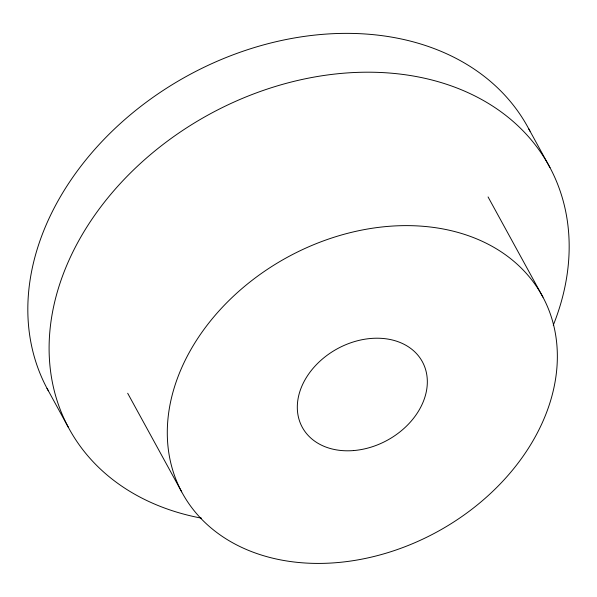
<?xml version="1.0" encoding="UTF-8"?>
<svg xmlns="http://www.w3.org/2000/svg" width="597" height="597" viewBox="0 0 597 597"><rect width="100%" height="100%" fill="white"/><g stroke="black" fill="none" stroke-linecap="round" stroke-linejoin="round"><path stroke-width="0.9" d="M528.711 128.765L549.986 167.608M488.062 196.935L542.957 297.164A205.204 156.384 -28.7 0 1 335.671 562.725A205.204 156.384 -28.7 0 1 208.338 323.641A205.204 156.384 -28.7 0 1 542.957 297.164M127.683 393.259L181.682 491.853M47.014 388.356L68.289 427.198M48.327 390.774A273.605 208.51 -28.7 0 1 189.846 74.521A273.605 208.51 -28.7 0 1 529.987 131.206M201.577 518.181A273.605 208.51 -28.7 0 1 69.782 258.471A273.605 208.51 -28.7 0 1 404.751 74.685A273.605 208.51 -28.7 0 1 553.262 325.223M353.439 450.578A68.401 52.126 -28.7 0 0 422.534 362.058A68.401 52.126 -28.7 0 0 310.992 370.886A68.401 52.126 -28.7 0 0 353.439 450.578"/></g></svg>
